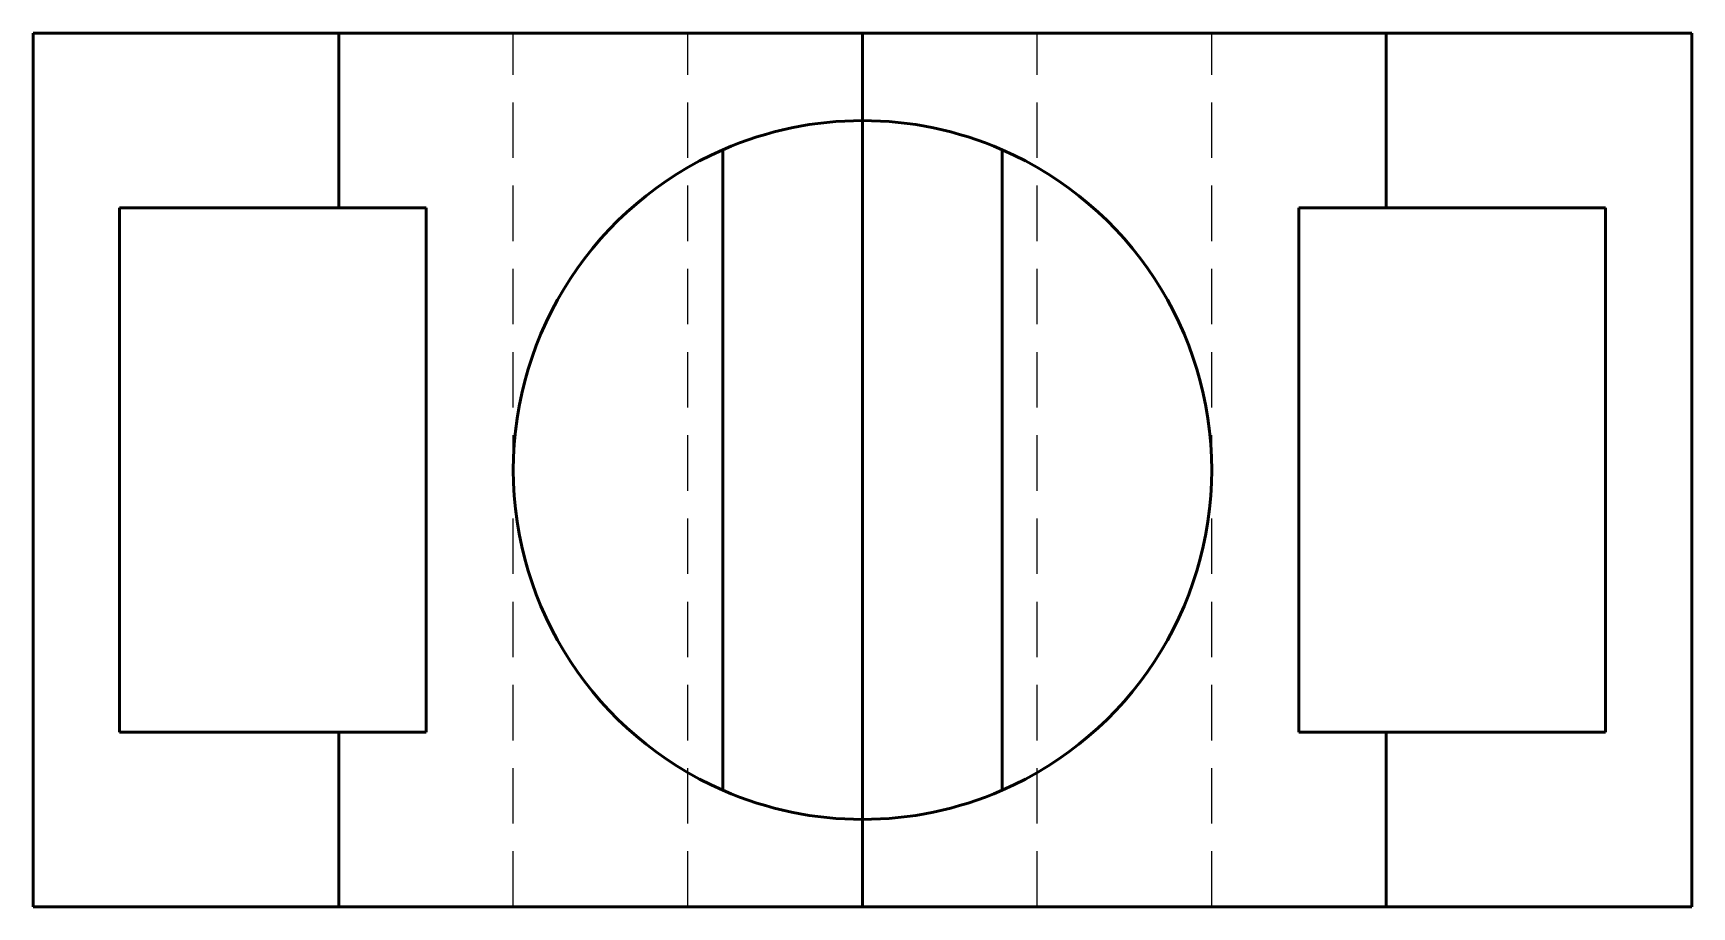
# Model space of a CAD drawing. Header units: millimetres. Extents: x -340 to -245, y 0 to 347.
# Drawn here: x -340.2 to -245.2, y 297.5 to 347.5 of the extents above.
import ezdxf

# ---------------------------------------------------------------- set-up
doc = ezdxf.new("R2010")
doc.units = ezdxf.units.MM
doc.linetypes.add('HIDDEN2', pattern=[4.7625, 3.175, -1.5875])
for name, color, linetype in [('kirtinis-HAT', 7, 'Continuous'), ('kirtinis-HID', 7, 'Continuous'), ('top-HID', 5, 'HIDDEN2')]:
    doc.layers.add(name, color=color, linetype=linetype)
doc.layers.add('kirtinis-VIS', color=7, linetype='Continuous', lineweight=50)
doc.layers.add('top-VIS', color=7, linetype='Continuous', lineweight=50)

msp = doc.modelspace()

# ---------------------------------------------------------------- hatches: boundary and pattern name
at = {"layer": 'kirtinis-HAT', "extrusion": (-1, 0, 0)}
h = msp.add_hatch(dxfattribs=at)
h.set_pattern_fill('ANSI31', color=256, style=0)
h.paths.add_polyline_path([(-302.487, 54), (-302.487, 64), (-342.487, 64), (-342.487, 54)])
h.paths.add_polyline_path([(-297.487, 20), (-297.487, 54), (-347.487, 54), (-347.487, 20)])

# ---------------------------------------------------------------- linework, layer by layer
at = {"layer": 'kirtinis-HID'}
for p, q in [((-292.698, 297.487, 15), (-292.698, 347.487, 15)), ((-292.698, 307.487, 26), (-292.698, 337.487, 26)), ((-292.698, 337.487, 26), (-292.698, 337.487, 54)), ((-292.698, 307.487, 54), (-292.698, 307.487, 26))]:
    msp.add_line(p, q, dxfattribs=at)
at = {"layer": 'kirtinis-VIS'}
for p, q in [((-292.698, 297.487), (-292.698, 347.487)), ((-292.698, 347.487), (-292.698, 347.487, 20)), ((-292.698, 347.487, 20), (-292.698, 297.487, 20)), ((-292.698, 297.487, 54), (-292.698, 347.487, 54)), ((-292.698, 347.487, 54), (-292.698, 347.487, 20)), ((-292.698, 342.487, 54), (-292.698, 302.487, 54)), ((-292.698, 302.487, 64), (-292.698, 342.487, 64)), ((-292.698, 342.487, 64), (-292.698, 342.487, 54)), ((-292.698, 340.817, 84), (-292.698, 304.157, 84)), ((-292.698, 340.817, 64), (-292.698, 340.817, 84)), ((-292.698, 304.157, 84), (-292.698, 304.157, 64)), ((-292.698, 302.487, 54), (-292.698, 302.487, 64)), ((-292.698, 297.487, 20), (-292.698, 297.487, 54)), ((-292.698, 297.487), (-292.698, 297.487, 20))]:
    msp.add_line(p, q, dxfattribs=at)
at = {"layer": 'top-HID'}
for p, q in [((-312.698, 297.487), (-312.698, 347.487)), ((-302.698, 297.487), (-302.698, 347.487)), ((-282.698, 297.487), (-282.698, 347.487)), ((-272.698, 297.487), (-272.698, 347.487))]:
    msp.add_line(p, q, dxfattribs=at)
at = {"layer": 'top-VIS'}
for p, q in [((-340.198, 347.487), (-322.698, 347.487)), ((-340.198, 297.487), (-340.198, 347.487)), ((-322.698, 337.487), (-322.698, 347.487)), ((-322.698, 347.487), (-262.698, 347.487)), ((-262.698, 347.487), (-245.198, 347.487)), ((-262.698, 337.487), (-262.698, 347.487)), ((-245.198, 297.487), (-245.198, 347.487)), ((-300.698, 304.157), (-300.698, 340.817)), ((-284.698, 340.817), (-284.698, 304.157)), ((-335.262, 307.487), (-335.262, 337.487)), ((-335.262, 337.487), (-322.698, 337.487)), ((-322.698, 337.487), (-317.698, 337.487)), ((-317.698, 337.487), (-317.698, 307.487)), ((-267.698, 337.487), (-262.698, 337.487)), ((-267.698, 307.487), (-267.698, 337.487)), ((-262.698, 337.487), (-250.134, 337.487)), ((-250.134, 337.487), (-250.134, 307.487)), ((-322.698, 307.487), (-335.262, 307.487)), ((-317.698, 307.487), (-322.698, 307.487)), ((-322.698, 297.487), (-322.698, 307.487)), ((-262.698, 307.487), (-267.698, 307.487)), ((-250.134, 307.487), (-262.698, 307.487)), ((-262.698, 297.487), (-262.698, 307.487)), ((-322.698, 297.487), (-340.198, 297.487)), ((-322.698, 297.487), (-262.698, 297.487)), ((-262.698, 297.487), (-245.198, 297.487))]:
    msp.add_line(p, q, dxfattribs=at)
at = {"layer": 'top-VIS', "extrusion": (0, 0, -1)}
for start, end in [(66.42182, 113.57818), (246.42182, 293.57818)]:
    msp.add_arc((292.698, 322.487), 20, start, end, dxfattribs=at)
at = {"layer": 'top-VIS'}
for start, end in [(113.57818, 246.42182), (293.57818, 66.42182)]:
    msp.add_arc((-292.698, 322.487), 20, start, end, dxfattribs=at)

doc.saveas('drawing.dxf')
